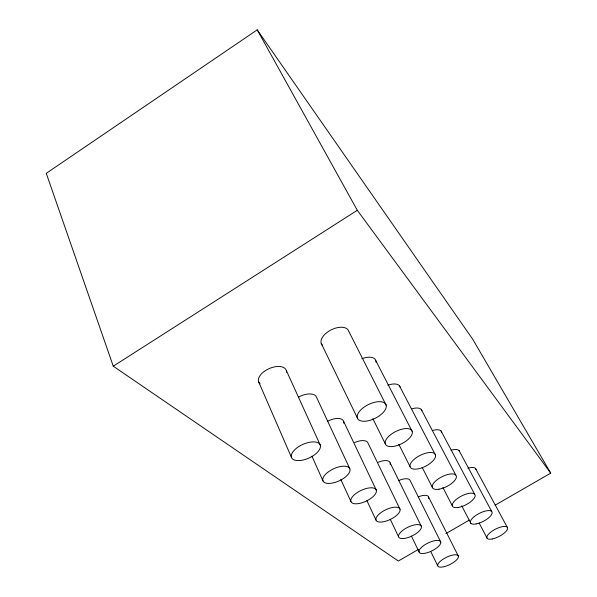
<?xml version="1.0" encoding="UTF-8"?>
<svg xmlns="http://www.w3.org/2000/svg" width="597" height="597" viewBox="0 0 597 597"><rect width="100%" height="100%" fill="white"/><g stroke="black" fill="none" stroke-linecap="round" stroke-linejoin="round"><path stroke-width="0.9" d="M495.092 505.219L550.732 473.13L472.764 339.327L257.225 29.85L46.267 173.324L113.266 366.192L398.326 561.023L418.482 549.397M113.266 366.192L357.312 210.286L550.732 473.13M445.899 533.591L469.287 520.099M257.225 29.85L357.312 210.286M475.488 468.429L507.204 527.166M459.056 450.556L491.682 511.428M441.056 430.974L474.615 494.129M421.243 409.423L455.765 475.018M479.137 523.002L487.301 538.554M399.326 385.595L435.564 455.198A14.059 6.06 -26.9 0 1 417.393 468.988A14.059 6.06 -26.9 0 1 415.385 458.324A14.059 6.06 -26.9 0 1 435.564 455.198M461.742 505.831L470.891 523.405M442.892 487.488L452.242 505.637M375.886 360.797L412.303 431.653A14.88 6.791 -26.7 0 1 393.266 446.444A14.88 6.791 -26.7 0 1 390.669 434.676A14.88 6.791 -26.7 0 1 412.303 431.653M422.161 467.339L432.235 487.145M386.162 405.199A15.798 7.657 -26.3 0 0 362.849 408.057A15.798 7.657 -26.3 0 0 366.177 421.131A15.798 7.657 -26.3 0 0 386.162 405.199L348.782 331.35A15.082 8.306 -26.4 0 0 330.738 330.081A15.082 8.306 -26.4 0 0 322.35 345.193M428.639 497.167L458.421 556.277A11.425 4.007 -26.3 0 1 443.504 566.837A11.425 4.007 -26.3 0 1 442.235 559.762A11.425 4.007 -26.3 0 1 458.421 556.277M398.818 444.272L410.027 466.608M440.78 542.076A11.962 4.388 -26.1 0 0 423.669 545.583A11.962 4.388 -26.1 0 0 425.288 553.225A11.962 4.388 -26.1 0 0 440.78 542.076L410.266 480.779A11.544 4.873 -26.1 0 0 398.475 480.66M372.901 418.736L385.229 443.683M390.147 462.847L421.407 526.479A12.552 4.836 -25.9 0 1 405.288 538.285A12.552 4.836 -25.9 0 1 403.259 529.994A12.552 4.836 -25.9 0 1 421.407 526.479M430.825 551.658L437.705 565.71M321.201 343.342L357.357 417.915M400.035 509.263A13.201 5.343 -25.6 0 0 380.714 512.778A13.201 5.343 -25.6 0 0 383.237 521.808A13.201 5.343 -25.6 0 0 400.035 509.263L368.028 443.123A12.701 5.888 -25.5 0 0 354.588 442.571M411.408 536.076L419.064 551.927M390.274 519.3L398.587 536.785M343.603 421.34L376.326 490.182A13.925 5.94 -25.3 0 1 358.804 503.555A13.925 5.94 -25.3 0 1 355.685 493.667A13.925 5.94 -25.3 0 1 376.326 490.182M366.924 500.667L375.991 520.077M349.887 468.891A14.738 6.642 -24.8 0 0 327.738 472.324A14.738 6.642 -24.8 0 0 331.574 483.212A14.738 6.642 -24.8 0 0 349.887 468.891L316.477 397.154A14.119 7.254 -24.5 0 0 298.388 397.229M340.857 479.533L350.924 501.547M320.216 445.004A15.656 7.477 -24.2 0 0 296.328 448.332A15.656 7.477 -24.2 0 0 301.045 460.406A15.656 7.477 -24.2 0 0 320.216 445.004L286.179 370.147A14.955 8.119 -23.8 0 0 267.501 369.394A14.955 8.119 -23.8 0 0 260.083 383.796M311.933 456.175L322.97 480.876M258.755 382.087L291.582 457.668M412.072 408.766A12.821 5.992 -27.2 0 1 421.945 410.818M327.566 421.273A13.365 6.515 -25.1 0 1 343.723 423.131M387.856 385.229A13.492 6.642 -27 0 1 400.132 387.132M361.752 358.797A14.238 7.41 -26.8 0 1 376.013 362.148M286.388 370.819A14.955 8.119 -23.8 0 1 286.485 372.289M377.58 462.526A12.097 5.343 -25.9 0 1 390.139 464.362M432.482 430.512A12.209 5.433 -27.4 0 1 441.676 432.25M451.004 450.257A11.656 4.948 -27.5 0 1 459.608 451.728M418.206 496.92A11.044 4.455 -26.4 0 1 428.549 498.473M467.906 468.264A11.149 4.522 -27.6 0 1 475.973 469.503M492.271 538.972A11.537 4.067 -27.4 0 0 507.637 528.144A11.537 4.067 -27.4 0 0 491.771 531.39A11.537 4.067 -27.4 0 0 492.271 538.972M476.182 523.935A12.074 4.463 -27.3 0 0 492.167 512.487A12.074 4.463 -27.3 0 0 475.406 515.733A12.074 4.463 -27.3 0 0 476.182 523.935M458.518 507.42A12.671 4.918 -27.2 0 0 475.175 495.286A12.671 4.918 -27.2 0 0 457.406 498.517A12.671 4.918 -27.2 0 0 458.518 507.42M439.019 489.197A13.328 5.44 -27.1 0 0 456.399 476.287A13.328 5.44 -27.1 0 0 437.504 479.481A13.328 5.44 -27.1 0 0 439.019 489.197"/></g></svg>
